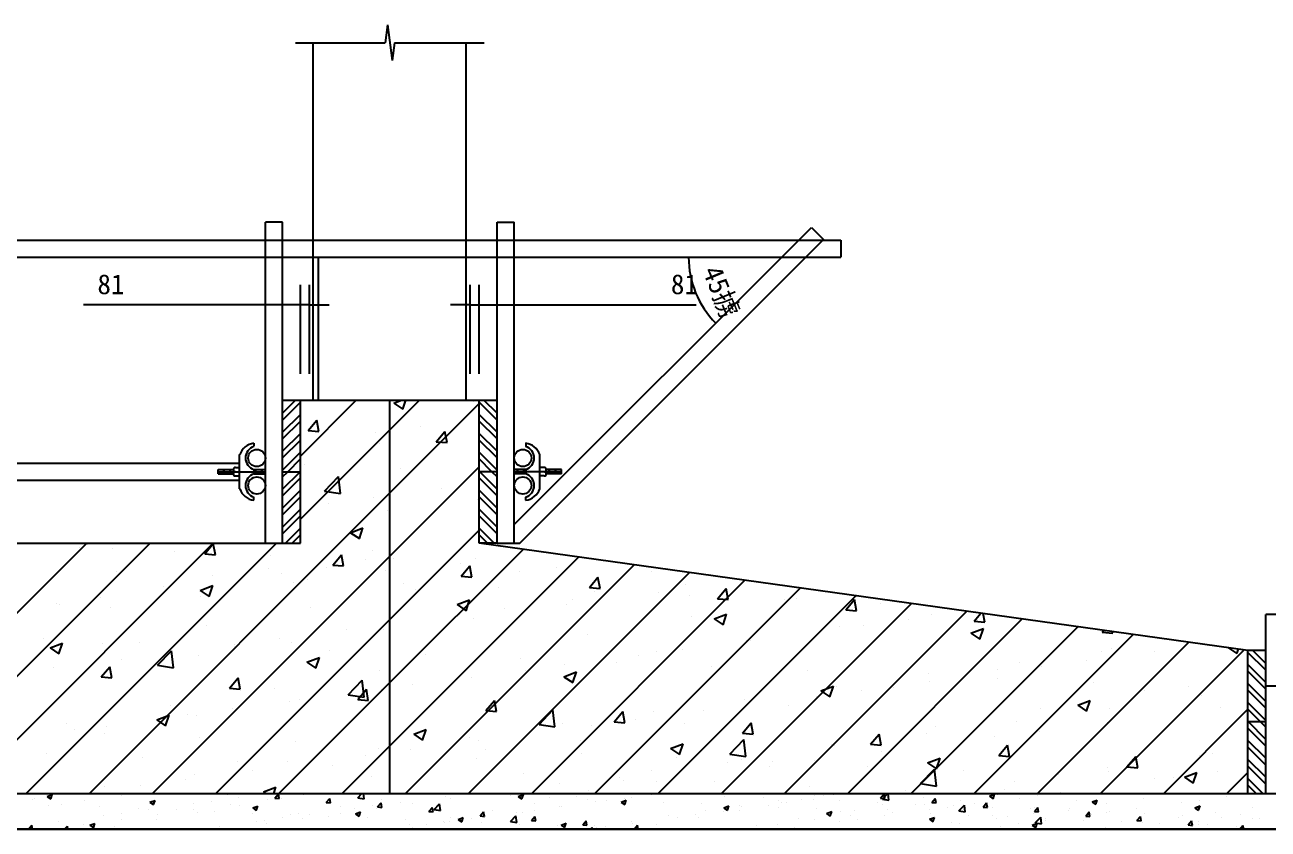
# Model space of a CAD drawing. Header units: metres. Extents: x 0 to 440, y 0 to 311.
# Drawn here: x 220.3 to 332.9, y 115.9 to 188.8 of the extents above; entities that cross this region are included whole.
import ezdxf

# ---------------------------------------------------------------- set-up
doc = ezdxf.new("R2010")
doc.units = ezdxf.units.M
doc.layers.add(' ', color=7, linetype='Continuous')
doc.layers.add('10', color=7, linetype='Continuous')

msp = doc.modelspace()

# ---------------------------------------------------------------- linework, layer by layer
at = {"layer": ' '}
for p, q in [((253.11, 188.81), (252.9, 187.19)), ((253.11, 188.81), (253.54, 185.57)), ((244.77, 187.19), (252.9, 187.19)), ((253.75, 187.19), (253.54, 185.57)), ((253.75, 187.19), (261.88, 187.19)), ((242.05, 141.83), (242.05, 170.92)), ((243.61, 170.92), (242.05, 170.92)), ((243.61, 141.83), (243.61, 170.92)), ((263.05, 141.83), (263.05, 170.92)), ((263.05, 170.92), (264.6, 170.92)), ((264.6, 141.83), (264.6, 170.92)), ((264.6, 143.51), (291.54, 170.45)), ((291.54, 170.45), (292.64, 169.35)), ((134.68, 169.3), (294.21, 169.3)), ((265.12, 141.83), (292.64, 169.35)), ((294.21, 169.3), (294.21, 167.75)), ((134.68, 167.75), (294.21, 167.75)), ((246.85, 154.79), (246.85, 167.75)), ((263.05, 154.79), (263.05, 167.75)), ((243.61, 141.83), (243.61, 154.79)), ((243.61, 154.79), (245.23, 154.79)), ((243.61, 154.71), (243.68, 154.79)), ((243.61, 153.6), (244.79, 154.79)), ((243.61, 152.99), (245.23, 154.61)), ((245.23, 141.83), (245.23, 154.79)), ((245.23, 154.79), (261.43, 154.79)), ((245.23, 149.73), (250.28, 154.79)), ((253.33, 119.15), (253.33, 154.79)), ((253.33, 152.1), (256.01, 154.79)), ((253.33, 146.38), (261.43, 154.48)), ((253.7, 154.53), (254.38, 154.79)), ((253.7, 154.53), (254.51, 153.98)), ((254.51, 153.98), (254.78, 154.79)), ((260.92, 154.67), (260.92, 154.67)), ((261.43, 141.83), (261.43, 154.79)), ((261.43, 154.79), (263.05, 154.79)), ((263.05, 152.99), (261.43, 154.61)), ((263.05, 153.6), (261.86, 154.79)), ((263.05, 154.71), (262.97, 154.79)), ((263.05, 141.83), (263.05, 154.79)), ((243.61, 151.88), (245.23, 153.5)), ((263.05, 151.88), (261.43, 153.5)), ((243.61, 151.28), (245.23, 152.9)), ((245.23, 144), (253.33, 152.1)), ((245.92, 152.04), (246.7, 152.97)), ((246.89, 151.95), (246.7, 152.97)), ((256.09, 152.38), (256.09, 152.38)), ((263.05, 151.28), (261.43, 152.9)), ((243.61, 150.16), (245.23, 151.78)), ((243.61, 149.56), (245.23, 151.18)), ((245.92, 152.04), (246.89, 151.95)), ((252.04, 151.85), (252.04, 151.85)), ((257.54, 151.02), (258.32, 151.95)), ((257.54, 151.02), (258.51, 150.94)), ((258.51, 150.94), (258.32, 151.95)), ((263.05, 150.16), (261.43, 151.78)), ((263.05, 149.56), (261.43, 151.18)), ((239.72, 146.75), (239.72, 149.86)), ((241.01, 150.9), (241.01, 150.61)), ((243.61, 148.45), (245.23, 150.07)), ((252.41, 150.83), (252.41, 150.83)), ((253.33, 150.17), (253.33, 150.17)), ((263.05, 148.45), (261.43, 150.07)), ((265.64, 150.9), (265.64, 150.61)), ((266.93, 146.75), (266.93, 149.86)), ((189.17, 149.09), (239.72, 149.09)), ((244.08, 148.31), (245.23, 149.46)), ((245.63, 148.98), (245.63, 148.98)), ((253.33, 140.65), (261.43, 148.75)), ((262.58, 148.31), (261.43, 149.46)), ((237.77, 148.11), (237.77, 148.5)), ((237.77, 148.5), (239.13, 148.5)), ((237.77, 148.45), (237.82, 148.5)), ((237.77, 148.31), (242.05, 148.31)), ((237.77, 148.11), (239.13, 148.11)), ((238.01, 148.11), (238.2, 148.31)), ((238.2, 148.31), (238.4, 148.5)), ((238.58, 148.11), (238.77, 148.31)), ((238.77, 148.31), (238.97, 148.5)), ((239.33, 148.7), (239.72, 148.7)), ((239.33, 148.31), (239.72, 148.31)), ((239.33, 147.92), (239.72, 147.92)), ((241.01, 148.5), (242.05, 148.5)), ((241.01, 148.5), (241.01, 148.11)), ((241.01, 148.26), (241.07, 148.31)), ((241.01, 148.11), (242.05, 148.11)), ((241.07, 148.31), (241.26, 148.5)), ((241.44, 148.11), (241.64, 148.31)), ((241.64, 148.31), (241.83, 148.5)), ((242.02, 148.11), (242.05, 148.15)), ((243.61, 148.31), (245.23, 148.31)), ((243.61, 148.31), (245.23, 148.31)), ((243.61, 147.84), (244.08, 148.31)), ((243.61, 146.73), (245.19, 148.31)), ((243.61, 146.12), (245.23, 147.74)), ((245.19, 148.31), (245.23, 148.35)), ((247.42, 146.54), (248.68, 147.86)), ((248.86, 146.32), (248.68, 147.86)), ((254.28, 148.61), (254.28, 148.61)), ((261.47, 148.31), (261.43, 148.35)), ((263.05, 148.31), (261.43, 148.31)), ((263.05, 146.12), (261.43, 147.74)), ((263.05, 146.73), (261.47, 148.31)), ((263.05, 147.84), (262.58, 148.31)), ((265.64, 148.5), (264.6, 148.5)), ((268.88, 148.31), (264.6, 148.31)), ((264.64, 148.11), (264.6, 148.15)), ((265.64, 148.11), (264.6, 148.11)), ((265.01, 148.31), (264.82, 148.5)), ((265.21, 148.11), (265.01, 148.31)), ((265.59, 148.31), (265.39, 148.5)), ((265.64, 148.26), (265.59, 148.31)), ((265.64, 148.5), (265.64, 148.11)), ((267.32, 148.7), (266.93, 148.7)), ((267.32, 148.31), (266.93, 148.31)), ((267.32, 147.92), (266.93, 147.92)), ((268.88, 148.5), (267.52, 148.5)), ((268.88, 148.11), (267.52, 148.11)), ((267.88, 148.31), (267.68, 148.5)), ((268.07, 148.11), (267.88, 148.31)), ((268.45, 148.31), (268.26, 148.5)), ((268.65, 148.11), (268.45, 148.31)), ((268.88, 148.45), (268.83, 148.5)), ((268.88, 148.11), (268.88, 148.5)), ((189.17, 147.53), (239.72, 147.53)), ((243.61, 145.01), (245.23, 146.63)), ((247.42, 146.54), (248.86, 146.32)), ((257.97, 146.8), (257.97, 146.8)), ((263.05, 145.01), (261.43, 146.63)), ((226.1, 119.15), (253.33, 146.38)), ((241.01, 145.72), (241.01, 146.01)), ((243.61, 144.4), (245.23, 146.02)), ((247.77, 145.46), (247.77, 145.46)), ((251.83, 145.99), (251.83, 145.99)), ((261.31, 145.82), (261.31, 145.82)), ((263.05, 144.4), (261.43, 146.02)), ((265.64, 145.72), (265.64, 146.01)), ((243.61, 143.29), (245.23, 144.91)), ((243.61, 142.68), (245.23, 144.3)), ((253.13, 144.78), (253.13, 144.78)), ((263.05, 143.29), (261.43, 144.91)), ((263.05, 142.68), (261.43, 144.3)), ((243.86, 141.83), (245.23, 143.19)), ((249.76, 142.78), (250.89, 143.21)), ((250.57, 142.24), (250.89, 143.21)), ((262.79, 141.83), (261.43, 143.19)), ((244.47, 141.83), (245.23, 142.59)), ((249.76, 142.78), (250.57, 142.24)), ((253.33, 134.92), (261.43, 143.02)), ((261.19, 142.79), (261.19, 142.79)), ((262.18, 141.83), (261.43, 142.59)), ((183.67, 141.83), (245.23, 141.83)), ((214.45, 130.41), (225.87, 141.83)), ((214.45, 124.68), (231.6, 141.83)), ((214.64, 119.15), (237.32, 141.83)), ((220.37, 119.15), (243.05, 141.83)), ((225.18, 141.43), (225.18, 141.43)), ((225.59, 141.83), (225.9, 141.8)), ((225.9, 141.8), (225.89, 141.83)), ((228.22, 141.39), (228.22, 141.39)), ((233.83, 141.07), (233.83, 141.07)), ((236.55, 140.87), (237.33, 141.8)), ((236.55, 140.87), (237.52, 140.78)), ((237.52, 140.78), (237.33, 141.8)), ((241.54, 141.83), (243.61, 141.83)), ((243.61, 141.83), (245.18, 141.82)), ((251.74, 141.17), (251.74, 141.17)), ((253.33, 129.19), (265.41, 141.27)), ((331.09, 132.11), (261.43, 141.83)), ((263.05, 141.83), (261.43, 141.83)), ((263.05, 141.83), (265.12, 141.83)), ((231.83, 119.15), (253.33, 140.65)), ((242.48, 140.7), (242.48, 140.7)), ((248.17, 139.85), (248.95, 140.78)), ((248.17, 139.85), (249.14, 139.77)), ((249.14, 139.77), (248.95, 140.78)), ((251.12, 140.34), (251.12, 140.34)), ((253.33, 123.47), (270.43, 140.57)), ((253.7, 140.41), (253.7, 140.41)), ((254.74, 119.15), (275.46, 139.87)), ((259.77, 139.97), (259.77, 139.97)), ((259.79, 138.84), (260.57, 139.77)), ((260.76, 138.75), (260.57, 139.77)), ((261.12, 140.42), (261.12, 140.42)), ((228.6, 139.26), (228.6, 139.26)), ((237.24, 138.89), (237.24, 138.89)), ((242.3, 139.55), (242.3, 139.55)), ((243.51, 139.07), (243.51, 139.07)), ((247.57, 139.6), (247.57, 139.6)), ((252.93, 139.39), (252.93, 139.39)), ((259.79, 138.84), (260.76, 138.75)), ((260.46, 119.15), (280.48, 139.17)), ((265.07, 139.23), (265.07, 139.23)), ((268.42, 139.61), (268.42, 139.61)), ((271.41, 137.82), (272.19, 138.75)), ((272.38, 137.73), (272.19, 138.75)), ((277.07, 139.24), (277.07, 139.24)), ((284.15, 138.59), (284.15, 138.59)), ((232.85, 137.92), (232.85, 137.92)), ((233.28, 137.72), (233.28, 137.72)), ((236.15, 137.55), (237.28, 137.99)), ((236.15, 137.55), (236.95, 137.01)), ((236.95, 137.01), (237.28, 137.99)), ((244.62, 138.25), (244.62, 138.25)), ((245.89, 138.53), (245.89, 138.53)), ((254.54, 138.16), (254.54, 138.16)), ((255.63, 137.61), (255.63, 137.61)), ((263.19, 137.79), (263.19, 137.79)), ((266.19, 119.15), (285.51, 138.47)), ((271.41, 137.82), (272.38, 137.73)), ((271.92, 119.15), (290.54, 137.77)), ((280.1, 138.06), (280.1, 138.06)), ((283.03, 136.8), (283.81, 137.73)), ((284, 136.72), (283.81, 137.73)), ((223.09, 136.38), (223.09, 136.38)), ((227.15, 136.91), (227.15, 136.91)), ((236.2, 137.03), (236.2, 137.03)), ((259.43, 136.26), (260.56, 136.69)), ((260.24, 135.71), (260.56, 136.69)), ((269.86, 136.71), (269.86, 136.71)), ((271.84, 137.43), (271.84, 137.43)), ((277.65, 137.39), (277.65, 137.39)), ((277.65, 119.15), (295.56, 137.06)), ((280.48, 137.06), (280.48, 137.06)), ((283.03, 136.8), (284, 136.72)), ((283.37, 119.15), (300.59, 136.36)), ((289.13, 136.7), (289.13, 136.7)), ((290.16, 136.81), (290.16, 136.81)), ((294.65, 135.79), (295.43, 136.72)), ((295.62, 135.7), (295.43, 136.72)), ((297.78, 136.33), (297.78, 136.33)), ((223.4, 136.3), (223.4, 136.3)), ((228.02, 136), (228.02, 136)), ((246.18, 135.99), (246.18, 135.99)), ((259.43, 136.26), (260.24, 135.71)), ((259.67, 135.37), (259.67, 135.37)), ((263.73, 135.9), (263.73, 135.9)), ((269.33, 136.25), (269.33, 136.25)), ((282.71, 134.96), (283.85, 135.39)), ((283.52, 134.42), (283.85, 135.39)), ((289.1, 119.15), (305.62, 135.66)), ((294.65, 135.79), (295.62, 135.7)), ((302.37, 135.39), (302.37, 135.39)), ((306.27, 134.77), (306.87, 135.49)), ((307.24, 134.68), (307.09, 135.46)), ((332.71, 119.15), (332.71, 135.35)), ((334.26, 135.35), (332.71, 135.35)), ((236.73, 134.37), (236.73, 134.37)), ((237.55, 119.15), (253.33, 134.92)), ((260.92, 135.03), (260.92, 135.03)), ((280.71, 135.19), (280.71, 135.19)), ((282.71, 134.96), (283.52, 134.42)), ((294.05, 134.25), (294.05, 134.25)), ((294.83, 119.15), (310.64, 134.96)), ((296.26, 134.36), (296.26, 134.36)), ((300.31, 134.89), (300.31, 134.89)), ((300.56, 119.15), (315.67, 134.26)), ((305.99, 133.66), (307.13, 134.1)), ((306.27, 134.77), (307.24, 134.68)), ((306.8, 133.12), (307.13, 134.1)), ((221.96, 133.2), (221.96, 133.2)), ((243.31, 133.21), (243.31, 133.21)), ((249.44, 134.02), (249.44, 134.02)), ((252.74, 133.99), (252.74, 133.99)), ((271.26, 133.56), (271.26, 133.56)), ((285.64, 133.03), (285.64, 133.03)), ((286.02, 133.01), (286.02, 133.01)), ((305.99, 133.66), (306.8, 133.12)), ((306.28, 119.15), (320.69, 133.56)), ((317.89, 133.75), (318.03, 133.93)), ((317.89, 133.75), (318.85, 133.67)), ((318.85, 133.67), (318.83, 133.82)), ((222.54, 132.33), (223.67, 132.76)), ((222.54, 132.33), (223.34, 131.79)), ((223.34, 131.79), (223.67, 132.76)), ((227.28, 132.75), (227.28, 132.75)), ((230.6, 132.83), (230.6, 132.83)), ((232.27, 130.76), (233.54, 132.08)), ((233.71, 130.54), (233.54, 132.08)), ((239.25, 132.68), (239.25, 132.68)), ((239.25, 132.47), (239.25, 132.47)), ((244.42, 132.85), (244.42, 132.85)), ((247.9, 132.1), (247.9, 132.1)), ((261.81, 131.94), (261.81, 131.94)), ((277.46, 131.99), (277.46, 131.99)), ((279.89, 132.2), (279.89, 132.2)), ((312.01, 119.15), (325.72, 132.86)), ((317.74, 119.15), (330.75, 132.16)), ((317.83, 132.01), (317.83, 132.01)), ((318.77, 132.25), (318.77, 132.25)), ((322.61, 132), (322.61, 132)), ((329.28, 132.36), (330.08, 131.82)), ((330.08, 131.82), (330.22, 132.23)), ((331.09, 119.15), (331.09, 132.11)), ((332.71, 132.11), (331.09, 132.11)), ((332.71, 130.31), (331.09, 131.93)), ((332.71, 130.92), (331.52, 132.11)), ((332.71, 132.03), (332.63, 132.11)), ((332.71, 119.15), (332.71, 132.11)), ((229.02, 131.33), (229.02, 131.33)), ((232.27, 130.76), (233.71, 130.54)), ((236.01, 131.64), (236.01, 131.64)), ((245.82, 131.03), (246.95, 131.47)), ((245.82, 131.03), (246.62, 130.49)), ((246.62, 130.49), (246.95, 131.47)), ((256.55, 131.74), (256.55, 131.74)), ((265.2, 131.37), (265.2, 131.37)), ((269.14, 130.85), (269.14, 130.85)), ((273.84, 131.01), (273.84, 131.01)), ((275.83, 131.67), (275.83, 131.67)), ((310.36, 131.03), (310.36, 131.03)), ((316.47, 131.19), (316.47, 131.19)), ((332.71, 129.2), (331.09, 130.82)), ((222.88, 130.52), (222.88, 130.52)), ((227.18, 129.7), (227.96, 130.63)), ((227.18, 129.7), (228.15, 129.62)), ((227.82, 130.6), (227.82, 130.6)), ((228.15, 129.62), (227.96, 130.63)), ((238.8, 128.68), (239.58, 129.61)), ((239.77, 128.6), (239.58, 129.61)), ((252.37, 130.32), (252.37, 130.32)), ((260.72, 129.64), (260.72, 129.64)), ((265.6, 130.32), (265.6, 130.32)), ((269.1, 129.73), (270.23, 130.17)), ((269.1, 129.73), (269.91, 129.19)), ((269.91, 129.19), (270.23, 130.17)), ((282.49, 130.64), (282.49, 130.64)), ((291.14, 130.27), (291.14, 130.27)), ((299.79, 129.91), (299.79, 129.91)), ((302.17, 129.99), (302.17, 129.99)), ((308.38, 130.38), (308.38, 130.38)), ((312.42, 130.65), (312.42, 130.65)), ((332.71, 128.6), (331.09, 130.22)), ((238.8, 128.68), (239.77, 128.6)), ((242.92, 128.7), (242.92, 128.7)), ((243.28, 119.15), (253.33, 129.19)), ((249.56, 128.08), (250.82, 129.4)), ((250.42, 127.67), (251.2, 128.6)), ((251, 127.86), (250.82, 129.4)), ((251.38, 127.58), (251.2, 128.6)), ((252.54, 128.6), (252.54, 128.6)), ((255.41, 128.98), (255.41, 128.98)), ((259.47, 129.51), (259.47, 129.51)), ((292.38, 128.44), (293.52, 128.87)), ((292.38, 128.44), (293.19, 127.89)), ((293.19, 127.89), (293.52, 128.87)), ((293.85, 128.85), (293.85, 128.85)), ((296.05, 128.5), (296.05, 128.5)), ((298.93, 128.76), (298.93, 128.76)), ((302.19, 129.31), (302.19, 129.31)), ((308.44, 129.54), (308.44, 129.54)), ((317.08, 129.18), (317.08, 129.18)), ((321.71, 128.45), (321.71, 128.45)), ((325.73, 128.81), (325.73, 128.81)), ((332.71, 127.48), (331.09, 129.1)), ((332.71, 126.88), (331.09, 128.5)), ((334.26, 128.87), (332.71, 128.87)), ((244.22, 127.46), (244.22, 127.46)), ((245.18, 127.63), (245.18, 127.63)), ((249.56, 128.08), (251, 127.86)), ((250.42, 127.67), (251.38, 127.58)), ((262.04, 126.65), (262.82, 127.58)), ((263, 126.57), (262.82, 127.58)), ((285.44, 127.64), (285.44, 127.64)), ((291.99, 127.97), (291.99, 127.97)), ((315.66, 127.14), (316.8, 127.57)), ((316.47, 126.6), (316.8, 127.57)), ((326.89, 127.99), (326.89, 127.99)), ((332.71, 125.77), (331.09, 127.39)), ((232.21, 125.81), (233.34, 126.24)), ((233.01, 125.26), (233.34, 126.24)), ((233.47, 127.08), (233.47, 127.08)), ((234.99, 126.29), (234.99, 126.29)), ((235.81, 126.25), (235.81, 126.25)), ((239.05, 126.82), (239.05, 126.82)), ((262.04, 126.65), (263, 126.57)), ((266.85, 125.4), (268.11, 126.72)), ((268.29, 125.18), (268.11, 126.72)), ((273.66, 125.63), (274.44, 126.56)), ((274.62, 125.55), (274.44, 126.56)), ((277.26, 126.6), (277.26, 126.6)), ((281.76, 126.62), (281.76, 126.62)), ((289.49, 127.14), (289.49, 127.14)), ((312.26, 126.83), (312.26, 126.83)), ((315.66, 127.14), (316.47, 126.6)), ((318.57, 126.85), (318.57, 126.85)), ((323.47, 119.15), (331.09, 126.77)), ((328.58, 126.95), (328.58, 126.95)), ((332.24, 125.63), (331.09, 126.78)), ((224.02, 125.46), (224.02, 125.46)), ((227.63, 125.21), (227.63, 125.21)), ((232.21, 125.81), (233.01, 125.26)), ((266.85, 125.4), (268.29, 125.18)), ((268.94, 125.46), (268.94, 125.46)), ((271.57, 125.28), (271.57, 125.28)), ((273.66, 125.63), (274.62, 125.55)), ((275.63, 125.81), (275.63, 125.81)), ((280.04, 125.52), (280.04, 125.52)), ((285.28, 124.62), (286.06, 125.55)), ((286.24, 124.53), (286.06, 125.55)), ((302.82, 125.21), (302.82, 125.21)), ((310.16, 125.64), (310.16, 125.64)), ((318.35, 125.61), (318.35, 125.61)), ((331.13, 125.63), (331.09, 125.67)), ((332.71, 125.63), (331.09, 125.63)), ((332.71, 125.63), (331.09, 125.63)), ((332.71, 123.44), (331.09, 125.06)), ((332.71, 124.05), (331.13, 125.63)), ((332.71, 125.16), (332.24, 125.63)), ((224.76, 124.94), (224.76, 124.94)), ((227.45, 124.55), (227.45, 124.55)), ((236.1, 124.19), (236.1, 124.19)), ((255.49, 124.51), (256.62, 124.94)), ((255.49, 124.51), (256.29, 123.97)), ((256.29, 123.97), (256.62, 124.94)), ((260.53, 124.25), (260.53, 124.25)), ((284.14, 122.72), (285.4, 124.03)), ((285.28, 124.62), (286.24, 124.53)), ((285.58, 122.5), (285.4, 124.03)), ((296.9, 123.6), (297.68, 124.53)), ((297.86, 123.52), (297.68, 124.53)), ((301.98, 124.6), (301.98, 124.6)), ((308.15, 124.27), (308.15, 124.27)), ((312.21, 124.8), (312.21, 124.8)), ((332.71, 122.33), (331.09, 123.95)), ((244.75, 123.82), (244.75, 123.82)), ((249.01, 119.15), (253.33, 123.47)), ((252.34, 123.21), (252.34, 123.21)), ((253.39, 123.46), (253.39, 123.46)), ((255.21, 123.12), (255.21, 123.12)), ((261.34, 123.93), (261.34, 123.93)), ((262.04, 123.09), (262.04, 123.09)), ((270.59, 123.9), (270.59, 123.9)), ((278.77, 123.21), (279.9, 123.65)), ((278.77, 123.21), (279.58, 122.67)), ((279.58, 122.67), (279.9, 123.65)), ((293.37, 123.58), (293.37, 123.58)), ((293.66, 123.46), (293.66, 123.46)), ((296.9, 123.6), (297.86, 123.52)), ((297.92, 122.92), (297.92, 122.92)), ((308.51, 122.58), (309.3, 123.51)), ((309.48, 122.5), (309.3, 123.51)), ((332.71, 121.72), (331.09, 123.34)), ((222.22, 122.74), (222.22, 122.74)), ((230.87, 122.38), (230.87, 122.38)), ((239.51, 122.01), (239.51, 122.01)), ((244.03, 122.07), (244.03, 122.07)), ((251.15, 122.59), (251.15, 122.59)), ((261.14, 122.28), (261.14, 122.28)), ((270.69, 122.73), (270.69, 122.73)), ((279.34, 122.36), (279.34, 122.36)), ((283.92, 121.96), (283.92, 121.96)), ((284.14, 122.72), (285.58, 122.5)), ((285.24, 122.25), (285.24, 122.25)), ((287.99, 122), (287.99, 122)), ((291.79, 122.11), (291.79, 122.11)), ((302.05, 121.91), (303.19, 122.35)), ((302.05, 121.91), (302.86, 121.37)), ((302.86, 121.37), (303.19, 122.35)), ((308.51, 122.58), (309.48, 122.5)), ((320.13, 121.57), (320.92, 122.5)), ((321.1, 121.48), (320.92, 122.5)), ((326.69, 122.6), (326.69, 122.6)), ((327.9, 122.78), (327.9, 122.78)), ((332.71, 120.61), (331.09, 122.23)), ((235.61, 120.85), (235.61, 120.85)), ((240.92, 121.24), (240.92, 121.24)), ((248.16, 121.65), (248.16, 121.65)), ((251.7, 120.65), (251.7, 120.65)), ((256.81, 121.28), (256.81, 121.28)), ((265.46, 120.92), (265.46, 120.92)), ((277.06, 121.21), (277.06, 121.21)), ((287.73, 121.58), (287.73, 121.58)), ((296.63, 121.63), (296.63, 121.63)), ((301.43, 120.04), (302.69, 121.35)), ((302.87, 119.81), (302.69, 121.35)), ((305.28, 121.27), (305.28, 121.27)), ((313.93, 120.9), (313.93, 120.9)), ((318.38, 121.46), (318.38, 121.46)), ((318.45, 121.16), (318.45, 121.16)), ((320.13, 121.57), (321.1, 121.48)), ((324.31, 120.56), (324.31, 120.56)), ((325.33, 120.62), (326.47, 121.05)), ((325.33, 120.62), (326.14, 120.07)), ((326.14, 120.07), (326.47, 121.05)), ((328.37, 121.1), (328.37, 121.1)), ((329.19, 119.15), (331.09, 121.04)), ((332.71, 120), (331.09, 121.62)), ((227.43, 119.82), (227.43, 119.82)), ((230.73, 119.9), (230.73, 119.9)), ((234.78, 120.43), (234.78, 120.43)), ((241.88, 119.28), (243.01, 119.72)), ((242.82, 119.15), (243.01, 119.72)), ((268.74, 120.07), (268.74, 120.07)), ((274.11, 120.55), (274.11, 120.55)), ((274.47, 120.34), (274.47, 120.34)), ((277.5, 120.23), (277.5, 120.23)), ((282.75, 120.19), (282.75, 120.19)), ((291.4, 119.82), (291.4, 119.82)), ((300.05, 119.45), (300.05, 119.45)), ((301.43, 120.04), (302.87, 119.81)), ((309, 119.54), (309, 119.54)), ((309.96, 120.25), (309.96, 120.25)), ((322.58, 120.53), (322.58, 120.53)), ((332.45, 119.15), (331.09, 120.51)), ((331.84, 119.15), (331.09, 119.91)), ((94.57, 119.15), (334.33, 119.15)), ((220.91, 118.61), (220.91, 118.61)), ((221.09, 118.68), (221.09, 118.68)), ((222.28, 118.86), (222.73, 119.04)), ((222.28, 118.86), (222.6, 118.65)), ((222.53, 118.82), (222.53, 118.82)), ((222.6, 118.65), (222.73, 119.04)), ((224.98, 119.14), (224.98, 119.14)), ((225.68, 118.47), (225.68, 118.47)), ((229.05, 118.96), (229.05, 118.96)), ((231.59, 118.35), (232.05, 118.52)), ((231.59, 118.35), (231.91, 118.13)), ((231.91, 118.13), (232.05, 118.52)), ((237.16, 118.42), (237.16, 118.42)), ((238.27, 119.14), (238.28, 119.15)), ((238.27, 119.14), (238.66, 119.1)), ((238.66, 119.1), (238.65, 119.15)), ((239.62, 118.74), (239.62, 118.74)), ((241.88, 119.28), (242.08, 119.15)), ((242.26, 118.62), (242.26, 118.62)), ((242.92, 118.73), (243.23, 119.1)), ((242.92, 118.73), (243.31, 118.7)), ((243.31, 118.7), (243.23, 119.1)), ((243.5, 118.71), (243.5, 118.71)), ((245.53, 119.03), (245.53, 119.03)), ((247.57, 118.33), (247.88, 118.7)), ((247.57, 118.33), (247.95, 118.29)), ((247.95, 118.29), (247.88, 118.7)), ((250.42, 118.75), (250.8, 119.15)), ((250.42, 118.75), (251, 118.66)), ((251, 118.66), (250.94, 119.15)), ((252.61, 118.58), (252.61, 118.58)), ((254.25, 118.33), (254.25, 118.33)), ((258.34, 118.87), (258.34, 118.87)), ((258.79, 118.72), (258.79, 118.72)), ((259.96, 119.09), (259.96, 119.09)), ((260.84, 119.07), (260.84, 119.07)), ((264.3, 118.92), (264.3, 118.92)), ((264.97, 118.88), (265.43, 119.05)), ((264.97, 118.88), (265.3, 118.66)), ((265.3, 118.66), (265.43, 119.05)), ((267.76, 118.77), (267.76, 118.77)), ((270.2, 118.91), (270.2, 118.91)), ((271.22, 118.63), (271.22, 118.63)), ((271.37, 119.42), (271.37, 119.42)), ((272, 118.37), (272, 118.37)), ((272.98, 118.47), (272.98, 118.47)), ((274.29, 118.36), (274.74, 118.53)), ((274.29, 118.36), (274.61, 118.14)), ((274.6, 118.68), (274.6, 118.68)), ((274.61, 118.14), (274.74, 118.53)), ((274.68, 118.48), (274.68, 118.48)), ((275.27, 118.79), (275.27, 118.79)), ((277.05, 119.01), (277.05, 119.01)), ((278.14, 118.33), (278.14, 118.33)), ((280.23, 119.06), (280.23, 119.06)), ((283.69, 118.91), (283.69, 118.91)), ((287.15, 118.77), (287.15, 118.77)), ((288.53, 118.47), (288.53, 118.47)), ((290.61, 118.62), (290.61, 118.62)), ((291.69, 118.6), (291.69, 118.6)), ((291.85, 118.93), (291.85, 118.93)), ((292.61, 118.94), (292.61, 118.94)), ((293.15, 119.13), (293.16, 119.15)), ((293.15, 119.13), (293.53, 119.1)), ((293.53, 119.1), (293.52, 119.15)), ((294.07, 118.47), (294.07, 118.47)), ((295.78, 119.14), (295.78, 119.14)), ((297.53, 118.33), (297.53, 118.33)), ((297.79, 118.73), (298.11, 119.1)), ((297.79, 118.73), (298.18, 118.69)), ((297.97, 118.63), (298.47, 119.15)), ((297.97, 118.63), (298.55, 118.54)), ((298.18, 118.69), (298.11, 119.1)), ((298.55, 118.54), (298.48, 119.15)), ((301.72, 118.81), (301.72, 118.81)), ((301.78, 119.21), (301.78, 119.21)), ((302.44, 118.32), (302.75, 118.69)), ((302.44, 118.32), (302.83, 118.29)), ((302.83, 118.29), (302.75, 118.69)), ((305.01, 118.54), (305.01, 118.54)), ((307.67, 118.89), (308.12, 119.07)), ((307.67, 118.89), (307.99, 118.67)), ((307.99, 118.67), (308.12, 119.07)), ((308.38, 119.03), (308.38, 119.03)), ((310.41, 118.73), (310.41, 118.73)), ((312.03, 118.95), (312.03, 118.95)), ((314.08, 119.22), (314.08, 119.22)), ((315.53, 118.49), (315.53, 118.49)), ((316.98, 118.37), (317.44, 118.55)), ((316.98, 118.37), (317.3, 118.16)), ((317.3, 118.16), (317.44, 118.55)), ((319.31, 119.14), (319.31, 119.14)), ((321.59, 118.69), (321.59, 118.69)), ((324.87, 119.1), (324.87, 119.1)), ((325.04, 118.33), (325.04, 118.33)), ((326.67, 118.54), (326.67, 118.54)), ((329.12, 118.87), (329.12, 118.87)), ((222.41, 118.06), (222.41, 118.06)), ((223.59, 118.1), (223.59, 118.1)), ((227.05, 117.96), (227.05, 117.96)), ((228.99, 117.34), (228.99, 117.34)), ((230.51, 117.81), (230.51, 117.81)), ((231.45, 117.66), (231.45, 117.66)), ((232.29, 117.26), (232.29, 117.26)), ((233.97, 117.67), (233.97, 117.67)), ((235.54, 118.2), (235.54, 118.2)), ((235.57, 117.67), (235.57, 117.67)), ((235.94, 117.41), (235.94, 117.41)), ((237.43, 117.52), (237.43, 117.52)), ((238.93, 118.16), (238.93, 118.16)), ((239.72, 118.06), (239.72, 118.06)), ((240.89, 117.37), (240.89, 117.37)), ((240.9, 117.83), (241.36, 118)), ((240.9, 117.83), (241.23, 117.61)), ((241.23, 117.61), (241.36, 118)), ((244.35, 117.23), (244.35, 117.23)), ((245.05, 117.29), (245.05, 117.29)), ((246.08, 117.26), (246.08, 117.26)), ((248.82, 117.36), (248.82, 117.36)), ((248.83, 117.93), (248.83, 117.93)), ((250.17, 117.8), (250.17, 117.8)), ((250.22, 117.31), (250.67, 117.48)), ((250.22, 117.31), (250.54, 117.09)), ((250.54, 117.09), (250.67, 117.48)), ((251.8, 118.01), (251.8, 118.01)), ((252.15, 117.82), (252.15, 117.82)), ((252.21, 117.92), (252.53, 118.29)), ((252.21, 117.92), (252.6, 117.88)), ((252.6, 117.88), (252.53, 118.29)), ((255.42, 118.23), (255.42, 118.23)), ((256.86, 117.51), (257.18, 117.88)), ((256.86, 117.51), (257.25, 117.48)), ((257.25, 117.48), (257.17, 117.88)), ((257.34, 117.68), (257.84, 118.21)), ((257.34, 117.68), (257.91, 117.59)), ((257.91, 117.59), (257.84, 118.21)), ((261.51, 117.11), (261.82, 117.48)), ((261.9, 117.07), (261.82, 117.48)), ((262.64, 117.61), (262.64, 117.61)), ((264.81, 117.39), (264.81, 117.39)), ((265.31, 117.43), (265.31, 117.43)), ((266.42, 118.26), (266.42, 118.26)), ((266.43, 117.61), (266.43, 117.61)), ((268.67, 117.92), (268.67, 117.92)), ((268.88, 117.93), (268.88, 117.93)), ((281.06, 117.2), (281.06, 117.2)), ((281.6, 118.19), (281.6, 118.19)), ((281.89, 117.57), (281.89, 117.57)), ((283.52, 117.52), (283.52, 117.52)), ((283.6, 117.84), (284.05, 118.01)), ((283.6, 117.84), (283.92, 117.62)), ((283.92, 117.62), (284.05, 118.01)), ((285.05, 117.64), (285.05, 117.64)), ((285.06, 118.04), (285.06, 118.04)), ((285.16, 117.99), (285.16, 117.99)), ((287.61, 118.06), (287.61, 118.06)), ((288.51, 117.9), (288.51, 117.9)), ((288.83, 118.29), (288.83, 118.29)), ((289.23, 118.28), (289.23, 118.28)), ((291.97, 117.75), (291.97, 117.75)), ((292.91, 117.32), (293.37, 117.5)), ((292.91, 117.32), (293.23, 117.1)), ((293.23, 117.1), (293.37, 117.5)), ((294.16, 117.51), (294.16, 117.51)), ((295.05, 117.19), (295.05, 117.19)), ((295.43, 117.6), (295.43, 117.6)), ((297.94, 118.16), (297.94, 118.16)), ((298.41, 117.67), (298.41, 117.67)), ((298.89, 117.46), (298.89, 117.46)), ((300.98, 118.18), (300.98, 118.18)), ((301.74, 118.13), (301.74, 118.13)), ((302.24, 117.66), (302.24, 117.66)), ((302.35, 117.31), (302.35, 117.31)), ((303.86, 117.87), (303.86, 117.87)), ((304.44, 118.04), (304.44, 118.04)), ((304.89, 117.56), (305.39, 118.08)), ((304.89, 117.56), (305.46, 117.47)), ((305.46, 117.47), (305.39, 118.08)), ((306.32, 118.2), (306.32, 118.2)), ((307.09, 117.91), (307.4, 118.29)), ((307.09, 117.91), (307.48, 117.88)), ((307.48, 117.88), (307.4, 118.29)), ((307.9, 117.89), (307.9, 117.89)), ((307.97, 117.19), (307.97, 117.19)), ((311.36, 117.74), (311.36, 117.74)), ((311.63, 117.33), (311.63, 117.33)), ((311.74, 117.51), (312.05, 117.88)), ((311.74, 117.51), (312.12, 117.47)), ((311.75, 117.84), (311.75, 117.84)), ((312.12, 117.47), (312.05, 117.88)), ((314.82, 117.6), (314.82, 117.6)), ((314.9, 117.74), (314.9, 117.74)), ((316.39, 117.1), (316.7, 117.47)), ((316.77, 117.07), (316.7, 117.47)), ((316.87, 117.25), (316.87, 117.25)), ((318.27, 118.23), (318.27, 118.23)), ((318.28, 117.45), (318.28, 117.45)), ((318.5, 117.47), (318.5, 117.47)), ((320.95, 117.79), (320.95, 117.79)), ((321.74, 117.31), (321.74, 117.31)), ((326.29, 117.85), (326.75, 118.03)), ((326.29, 117.85), (326.62, 117.64)), ((326.62, 117.64), (326.75, 118.03)), ((328.15, 117.43), (328.15, 117.43)), ((330.38, 117.22), (330.38, 117.22)), ((331.48, 117.89), (331.48, 117.89)), ((220.59, 115.91), (220.89, 116.26)), ((220.83, 116.27), (220.83, 116.27)), ((220.96, 115.91), (220.89, 116.26)), ((223.28, 116.59), (223.28, 116.59)), ((223.86, 115.91), (224.12, 116.18)), ((224.15, 115.91), (224.12, 116.18)), ((225.6, 116.32), (225.6, 116.32)), ((226.15, 116.26), (226.6, 116.43)), ((226.15, 116.26), (226.47, 116.04)), ((226.47, 116.04), (226.6, 116.43)), ((227.37, 117.13), (227.37, 117.13)), ((228.38, 116.11), (228.38, 116.11)), ((228.97, 116.8), (228.97, 116.8)), ((232.16, 116.76), (232.16, 116.76)), ((237.91, 116.18), (237.91, 116.18)), ((241.27, 116.64), (241.27, 116.64)), ((242.01, 116.72), (242.01, 116.72)), ((242.18, 116.46), (242.18, 116.46)), ((243.63, 116.94), (243.63, 116.94)), ((245.45, 116.87), (245.45, 116.87)), ((247.81, 117.08), (247.81, 117.08)), ((251.27, 116.93), (251.27, 116.93)), ((254.73, 116.79), (254.73, 116.79)), ((255.08, 116.31), (255.08, 116.31)), ((255.34, 116.07), (255.34, 116.07)), ((256.64, 116.32), (256.64, 116.32)), ((258.19, 116.64), (258.19, 116.64)), ((258.26, 116.53), (258.26, 116.53)), ((258.71, 116.56), (258.71, 116.56)), ((258.86, 116.96), (258.86, 116.96)), ((259.53, 116.79), (259.98, 116.96)), ((259.53, 116.79), (259.85, 116.57)), ((259.85, 116.57), (259.98, 116.96)), ((260.71, 116.85), (260.71, 116.85)), ((261.51, 117.11), (261.9, 117.07)), ((261.65, 116.5), (261.65, 116.5)), ((262.03, 117.02), (262.03, 117.02)), ((264.25, 116.61), (264.76, 117.13)), ((264.25, 116.61), (264.83, 116.52)), ((264.83, 116.52), (264.76, 117.13)), ((265.1, 116.35), (265.1, 116.35)), ((266.16, 116.7), (266.47, 117.07)), ((266.16, 116.7), (266.55, 116.66)), ((266.55, 116.66), (266.47, 117.07)), ((268.56, 116.2), (268.56, 116.2)), ((268.84, 116.27), (269.3, 116.44)), ((268.84, 116.27), (269.17, 116.05)), ((269.16, 116.05), (269.3, 116.44)), ((270.81, 116.29), (271.12, 116.66)), ((270.81, 116.29), (271.19, 116.26)), ((271.19, 116.26), (271.12, 116.66)), ((271.53, 115.91), (271.67, 116.06)), ((271.69, 115.91), (271.67, 116.06)), ((271.92, 116.22), (271.92, 116.22)), ((272.02, 116.06), (272.02, 116.06)), ((272.89, 116.13), (272.89, 116.13)), ((275.19, 116.63), (275.19, 116.63)), ((275.35, 116.45), (275.35, 116.45)), ((275.47, 115.91), (275.77, 116.26)), ((275.83, 115.91), (275.77, 116.26)), ((277.49, 116.34), (277.49, 116.34)), ((278.56, 117.12), (278.56, 117.12)), ((279.44, 116.99), (279.44, 116.99)), ((281.27, 116.99), (281.27, 116.99)), ((286.6, 116.22), (286.6, 116.22)), ((288.45, 116.32), (288.45, 116.32)), ((290.38, 116.86), (290.38, 116.86)), ((291.77, 116.77), (291.77, 116.77)), ((294.07, 116.58), (294.07, 116.58)), ((295.7, 116.8), (295.7, 116.8)), ((298.15, 117.12), (298.15, 117.12)), ((302.23, 116.8), (302.68, 116.98)), ((302.23, 116.8), (302.55, 116.58)), ((302.55, 116.58), (302.68, 116.98)), ((304.19, 116.54), (304.19, 116.54)), ((304.93, 116.39), (304.93, 116.39)), ((305.81, 117.17), (305.81, 117.17)), ((308.3, 116.87), (308.3, 116.87)), ((308.71, 116.18), (308.71, 116.18)), ((309.27, 117.02), (309.27, 117.02)), ((310.33, 116.39), (310.33, 116.39)), ((311.54, 116.28), (311.99, 116.46)), ((311.54, 116.28), (311.86, 116.07)), ((311.8, 116.49), (312.31, 117.01)), ((311.8, 116.49), (312.38, 116.4)), ((311.86, 116.07), (311.99, 116.46)), ((312.38, 116.4), (312.31, 117.01)), ((312.73, 116.87), (312.73, 116.87)), ((312.78, 116.71), (312.78, 116.71)), ((316.19, 116.73), (316.19, 116.73)), ((316.39, 117.1), (316.77, 117.07)), ((318.19, 116.07), (318.19, 116.07)), ((319.65, 116.58), (319.65, 116.58)), ((321.03, 116.69), (321.35, 117.07)), ((321.03, 116.69), (321.42, 116.66)), ((321.42, 116.66), (321.35, 117.07)), ((321.51, 116.53), (321.51, 116.53)), ((323.11, 116.43), (323.11, 116.43)), ((324.79, 116.94), (324.79, 116.94)), ((325.2, 117.16), (325.2, 117.16)), ((325.68, 116.29), (325.99, 116.66)), ((325.68, 116.29), (326.07, 116.25)), ((326.07, 116.25), (325.99, 116.66)), ((326.57, 116.29), (326.57, 116.29)), ((326.6, 116.57), (326.6, 116.57)), ((327.42, 116.31), (327.42, 116.31)), ((328.66, 117.01), (328.66, 117.01)), ((330.02, 116.14), (330.02, 116.14)), ((330.35, 115.91), (330.64, 116.25)), ((330.71, 115.91), (330.64, 116.25)), ((331.51, 116.85), (331.51, 116.85)), ((332.12, 116.87), (332.12, 116.87)), ((350.53, 115.91), (78.37, 115.91)), ((94.57, 115.91), (334.33, 115.91)), ((235.91, 115.91), (235.91, 115.91)), ((235.91, 115.91), (235.91, 115.91)), ((237.49, 115.99), (237.49, 115.99)), ((238.85, 116), (238.85, 116)), ((271.27, 115.91), (271.27, 115.91)), ((275.48, 115.91), (275.48, 115.91)), ((278.57, 115.91), (278.61, 115.92)), ((278.6, 115.91), (278.61, 115.92)), ((289.98, 116.04), (289.98, 116.04)), ((301.66, 115.97), (301.66, 115.97)), ((319.19, 115.91), (319.22, 115.94)), ((319.23, 115.91), (319.22, 115.94)), ((321.22, 115.91), (321.3, 115.94)), ((321.29, 115.91), (321.3, 115.94)), ((322.82, 115.92), (322.82, 115.92)), ((324.96, 115.99), (324.96, 115.99))]:
    msp.add_line(p, q, dxfattribs=at)
for centre in [(241.27, 149.55), (265.38, 149.55), (241.27, 147.06), (265.38, 147.06)]:
    msp.add_circle(centre, 0.78, dxfattribs=at)
for centre, radius, start, end in [((241.24, 149.29), 1.62, 97.95, 159.37), ((241.34, 149.55), 1.1, 107.05, 252.95), ((265.41, 149.29), 1.62, 20.63, 82.05), ((265.31, 149.55), 1.1, -72.95, 72.95), ((239.33, 148.5), 0.19, 90, 270), ((239.33, 148.11), 0.19, 90, 270), ((241.34, 147.06), 1.1, 107.05, 252.95), ((265.31, 147.06), 1.1, -72.95, 72.95), ((267.32, 148.5), 0.19, -90, 90), ((267.32, 148.11), 0.19, -90, 90), ((241.24, 147.32), 1.62, 200.63, 262.05), ((265.41, 147.32), 1.62, 277.95, 339.37)]:
    msp.add_arc(centre, radius, start, end, dxfattribs=at)
for p, q in [((245.23, 157.17), (245.23, 165.24)), ((246.04, 157.17), (246.04, 165.24)), ((260.62, 157.17), (260.62, 165.24)), ((261.43, 157.17), (261.43, 165.24)), ((245.23, 163.44), (225.57, 163.44)), ((246.04, 163.44), (245.23, 163.44)), ((246.04, 163.44), (247.84, 163.44)), ((260.62, 163.44), (258.82, 163.44)), ((260.62, 163.44), (261.43, 163.44)), ((261.43, 163.44), (281.08, 163.44))]:
    msp.add_line(p, q)
msp.add_arc((288.84, 167.75), 8.44, 180, 225)
at = {"layer": '10'}
for points in [[(246.39, 154.79), (246.39, 187.19)], [(260.26, 154.79), (260.26, 187.19)]]:
    msp.add_lwpolyline(points, dxfattribs=at)

# ---------------------------------------------------------------- texts
for p in [(226.83, 164.4), (278.8, 164.4)]:
    msp.add_text('81', height=1.8).set_placement(p)
msp.add_text('45掳', height=1.8, rotation=292.5).set_placement((281.63, 166.5))

doc.saveas('drawing.dxf')
